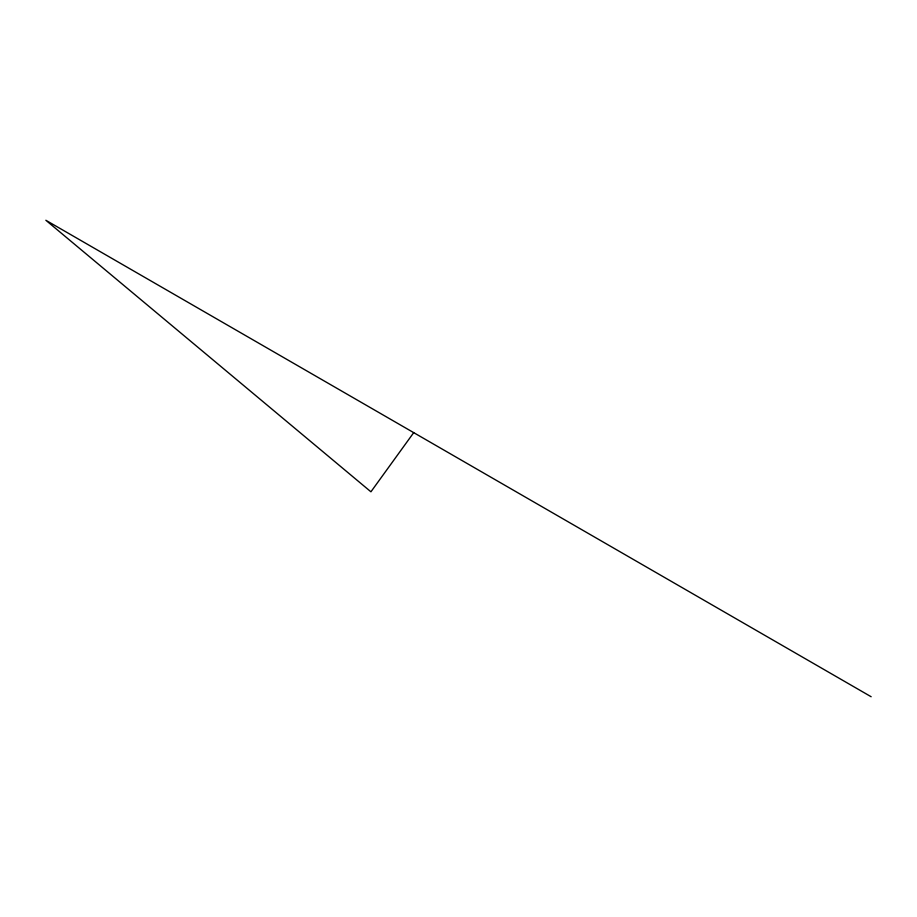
<?xml version="1.0" encoding="UTF-8"?>
<svg xmlns="http://www.w3.org/2000/svg" width="917" height="917" viewBox="0 0 917 917"><rect width="100%" height="100%" fill="white"/><g stroke="black" fill="none" stroke-linecap="round" stroke-linejoin="round"><path stroke-width="1.38" d="M413.716 432.641L370.927 491.799L45.85 220.263L871.15 696.737"/></g></svg>
